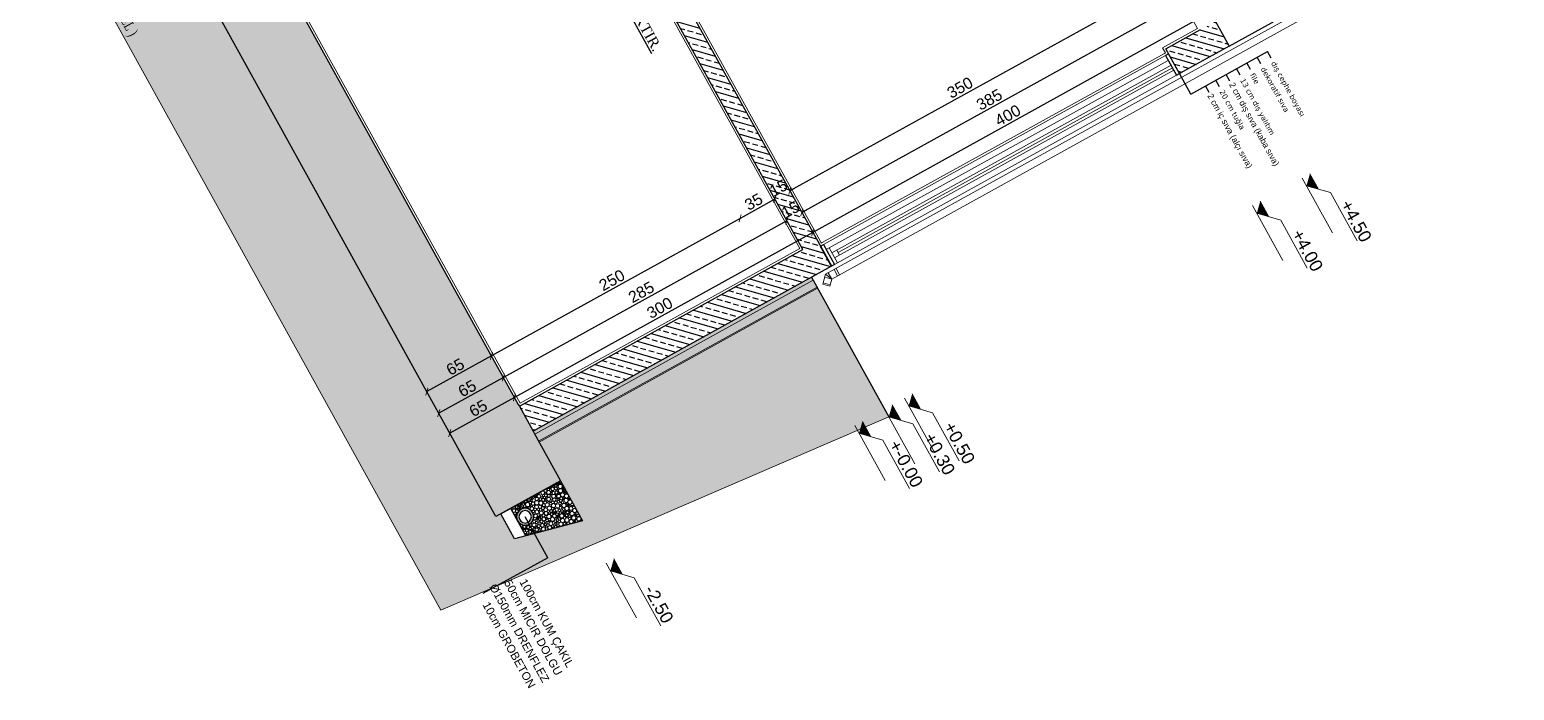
# Model space of a CAD drawing. Header units: millimetres. Extents: x 2232 to 85269, y -3593 to 5869.
# Drawn here: x 10451.2 to 10777.7, y -1839.3 to -1694 of the extents above; entities that cross this region are included whole.
import ezdxf

# ---------------------------------------------------------------- set-up
doc = ezdxf.new("R2010")
doc.units = ezdxf.units.MM
for name, color, linetype, lineweight in [('BOYA', 253, 'Continuous', 9), ('duvar', 232, 'Continuous', 30), ('FTA KAPI VE PENCERE', 141, 'Continuous', 9), ('Kesit Duvar', 7, 'Continuous', 35), ('Kiris', 7, 'Continuous', 30), ('sıva dış', 30, 'Continuous', 9), ('sıva iç', 21, 'Continuous', 0), ('T', 145, 'Continuous', 5), ('tefrıs', 34, 'Continuous', 15), ('yalıtım', 107, 'Continuous', 0), ('yazı', 11, 'Continuous', 20), ('ölçü iç', 170, 'Continuous', 9), ('ÖLÇÜ İÇ', 7, 'Continuous', 9)]:
    doc.layers.add(name, color=color, linetype=linetype, lineweight=lineweight)
for name, color, linetype in [('Standart', 7, 'Continuous'), ('TF', 6, 'Continuous'), ('Yazi', 7, 'Continuous')]:
    doc.layers.add(name, color=color, linetype=linetype)
doc.styles.add('arial_1_18', font='arial.ttf', dxfattribs={"height": 0.2})
doc.styles.add('OLCU', font='arial.ttf', dxfattribs={"height": 13})
doc.styles.get("Standard").update_dxf_attribs({"font": 'arial.ttf'})
doc.styles.add('Times roman', font='times.ttf')
doc.styles.add('UNIVCH', font='times.ttf', dxfattribs={"width": 0.7})
doc.styles.add('verdana_1_34', font='verdana.ttf', dxfattribs={"height": 0.2})
doc.dimstyles.new('zulay iç ölçü', dxfattribs={"dimtxt": 10, "dimasz": 5, "dimexe": 0.18, "dimexo": 0, "dimgap": 2, "dimtad": 3, "dimdec": 0, "dimzin": 0, "dimdsep": 46, "dimtxsty": 'Standard', "dimblk": 'ARCHTICK', "dimcen": 0.09, "dimse1": 1, "dimse2": 1, "dimadec": 0, "dimazin": 0, "dimtfac": 1, "dimtdec": 0, "dimtix": 1, "dimtofl": 0, "dimtmove": 0, "dimatfit": 3, "dimldrblk": 'ARCHTICK', "dimfxl": 1, "dimtolj": 1, "dimtzin": 0, "dimarcsym": 0})
pattern_1 = [(45, (0, 0), (-7.071068, 7.071068), []), (45, (7.071, 0), (-7.071068, 7.071068), [5, -2.5])]

# ---------------------------------------------------------------- blocks, each defined once
blk = doc.blocks.new('TYUYT')
at = {"layer": 'tefrıs'}
for p, q in [((970084.3, -353965.2), (970084.3, -355214.3, 0)), ((970090.7, -353968), (970090.7, -355211.6, 0)), ((970090.7, -355203.7, 0), (970084.3, -355203.7, 0)), ((970090.7, -355205.7, 0), (970084.3, -355205.7, 0)), ((970090.7, -355211.6, 0), (970084.3, -355211.6, 0)), ((970090.7, -355211.6, 0), (970084.3, -355214.3, 0)), ((970090.8, -355220.6, 0), (970084.3, -355214.3, 0)), ((970090.7, -355211.6, 0), (970086.2, -355216.2, 0)), ((970094.5, -355215.3, 0), (970090, -355219.8, 0)), ((970095.3, -355216.1, 0), (970090.7, -355211.6, 0)), ((970095.3, -355216.1, 0), (970090.8, -355220.6, 0))]:
    blk.add_line(p, q, dxfattribs=at)
blk = doc.blocks.new('dsafsdfd')
at = {"layer": 'yazı'}
blk.add_hatch(color=256, dxfattribs=at).paths.add_polyline_path([(0, 4.89), (-9.78, 4.89), (-4.89, 0)])
for p, q in [((-45.23, 9.78), (-14.67, 9.78)), ((-14.67, 9.78), (-4.89, 0)), ((-34.77, 0), (0, 0)), ((-9.78, 4.89), (0, 4.89))]:
    blk.add_line(p, q, dxfattribs=at)
blk = doc.blocks.new('IDE1091Entity85')
at = {"layer": 'Standart', "linetype": 'Continuous', "lineweight": -3}
h = blk.add_hatch(dxfattribs=at)
h.set_pattern_fill('ANSI33', color=171, scale=40, style=0)
h.set_pattern_definition(pattern_1)
h.paths.add_polyline_path([(4705, 35), (4205, 35), (4205, 50), (4705, 50)])
blk = doc.blocks.new('IDE1091Entity91')
at = {"layer": 'Standart', "linetype": 'Continuous', "lineweight": -3}
h = blk.add_hatch(dxfattribs=at)
h.set_pattern_fill('ANSI33', color=171, scale=40, style=0)
h.set_pattern_definition(pattern_1)
h.paths.add_polyline_path([(4730, -250), (4705, -250), (4705, 50), (4730, 50)])
blk = doc.blocks.new('IDE1091Entity92')
at = {"layer": 'Standart', "linetype": 'Continuous', "lineweight": -3}
h = blk.add_hatch(dxfattribs=at)
h.set_pattern_fill('ANSI33', color=171, scale=40, style=0)
h.set_pattern_definition(pattern_1)
h.paths.add_polyline_path([(4780, -315), (3270, -315), (3270, -250), (4780, -250)])
blk = doc.blocks.new('IDE1091Entity219')
at = {"layer": 'Standart', "color": 159, "linetype": 'Continuous', "lineweight": -3}
blk.add_lwpolyline([(4705, 35), (4205, 35)], dxfattribs=at)
blk = doc.blocks.new('IDE1091Entity220')
at = {"layer": 'Standart', "color": 159, "linetype": 'Continuous', "lineweight": -3}
blk.add_lwpolyline([(4205, 50), (4705, 50)], dxfattribs=at)
blk = doc.blocks.new('IDE1091Entity221')
at = {"layer": 'Standart', "color": 159, "linetype": 'Continuous', "lineweight": -3}
blk.add_lwpolyline([(4705, 50), (4730, 50)], dxfattribs=at)
blk = doc.blocks.new('IDE1091Entity235')
at = {"layer": 'Standart', "color": 159, "linetype": 'Continuous', "lineweight": -3}
blk.add_lwpolyline([(4705, -250), (4705, 35)], dxfattribs=at)
blk = doc.blocks.new('IDE1091Entity236')
at = {"layer": 'Standart', "color": 159, "linetype": 'Continuous', "lineweight": -3}
blk.add_lwpolyline([(4730, 50), (4730, -250)], dxfattribs=at)
blk = doc.blocks.new('IDE1091Entity249')
at = {"layer": 'Standart', "color": 159, "linetype": 'Continuous', "lineweight": -3}
blk.add_lwpolyline([(4780, -315), (3270, -315)], dxfattribs=at)
blk = doc.blocks.new('IDE1091Entity250')
at = {"layer": 'Standart', "color": 159, "linetype": 'Continuous', "lineweight": -3}
blk.add_lwpolyline([(4780, -250), (4780, -315)], dxfattribs=at)
blk = doc.blocks.new('IDE1091Entity252')
at = {"layer": 'Standart', "color": 159, "linetype": 'Continuous', "lineweight": -3}
blk.add_lwpolyline([(4705, -250), (4730, -250)], dxfattribs=at)
blk = doc.blocks.new('IDE1091Entity253')
at = {"layer": 'Standart', "color": 159, "linetype": 'Continuous', "lineweight": -3}
blk.add_lwpolyline([(4730, -250), (4732, -250)], dxfattribs=at)
blk = doc.blocks.new('IDE1091Entity360')
at = {"layer": 'Standart', "color": 159, "linetype": 'Continuous', "lineweight": -3}
blk.add_lwpolyline([(4205, -250), (4703, -250)], dxfattribs=at)
blk = doc.blocks.new('IDE1091Entity361')
at = {"layer": 'Standart', "color": 159, "linetype": 'Continuous', "lineweight": -3}
blk.add_lwpolyline([(4703, -250), (4705, -250)], dxfattribs=at)
blk = doc.blocks.new('IDE1091Entity362')
at = {"layer": 'Standart', "color": 159, "linetype": 'Continuous', "lineweight": -3}
blk.add_lwpolyline([(4732, -250), (4780, -250)], dxfattribs=at)
blk = doc.blocks.new('IDE1091Entity56')
at = {"layer": 'Standart', "linetype": 'Continuous', "lineweight": -3}
h = blk.add_hatch(dxfattribs=at)
h.set_pattern_fill('ANSI33', color=171, scale=40, style=0)
h.set_pattern_definition(pattern_1)
h.paths.add_polyline_path([(4730, 1300), (4705, 1300), (4705, 1350), (4730, 1350)])
blk = doc.blocks.new('IDE1091Entity143')
at = {"layer": 'Standart', "color": 159, "linetype": 'Continuous', "lineweight": -3}
blk.add_lwpolyline([(4705, 1300), (4705, 1335)], dxfattribs=at)
blk = doc.blocks.new('IDE1091Entity144')
at = {"layer": 'Standart', "color": 159, "linetype": 'Continuous', "lineweight": -3}
blk.add_lwpolyline([(4730, 1300), (4705, 1300)], dxfattribs=at)
blk = doc.blocks.new('tyutyu')
at = {"layer": 'Standart', "color": 159, "linetype": 'Continuous', "lineweight": -3}
blk.add_lwpolyline([(1030696.5, -397062), (1032156.5, -397062), (1032156.5, -397112)], dxfattribs=at)
at = {"layer": 'Standart'}
for name, p in [('IDE1091Entity56', (1027426.5, -398412)), ('IDE1091Entity143', (1027426.5, -398412)), ('IDE1091Entity144', (1027426.5, -398412)), ('IDE1091Entity85', (1027426.5, -397512)), ('IDE1091Entity220', (1027426.5, -397512)), ('IDE1091Entity91', (1027426.5, -397512)), ('IDE1091Entity221', (1027426.5, -397512)), ('IDE1091Entity236', (1027426.5, -397512)), ('IDE1091Entity219', (1027426.5, -397512)), ('IDE1091Entity235', (1027426.5, -397512)), ('IDE1091Entity92', (1027426.5, -397512)), ('IDE1091Entity360', (1027426.5, -397512)), ('IDE1091Entity361', (1027426.5, -397512)), ('IDE1091Entity252', (1027426.5, -397512)), ('IDE1091Entity253', (1027426.5, -397512)), ('IDE1091Entity362', (1027426.5, -397512)), ('IDE1091Entity250', (1027426.5, -397512)), ('IDE1091Entity249', (1027426.5, -397512))]:
    blk.add_blockref(name, p, dxfattribs=at)
blk = doc.blocks.new('DRENAJ-1')
at = {"layer": 'BOYA'}
h = blk.add_hatch(color=256, dxfattribs=at)
h.paths.add_polyline_path([(-20, 17.5, 1), (-5, 17.5, 0.018323), (-5, 18, -0.058046), (-5, 18.3, -0.012935), (-5, 18.3, 0.947928)])
h.paths.add_polyline_path([(-7, 17.5, -1), (-18, 17.5, -1)], flags=16)
at = {"layer": 'T'}
for centre, radius in [((-39.1, 59.4), 0.714), ((-39, 58.4), 0.432), ((-38.6, 56.4), 0.432), ((-37.1, 58), 1.78), ((-37.6, 55.1), 1.07), ((-37.8, 53.8), 0.432), ((-37.5, 52.8), 0.714), ((-35.8, 50.9), 1.78), ((-36.4, 53.5), 0.714), ((-36.1, 55.3), 0.432), ((-35.7, 56), 0.432), ((-34.1, 54.4), 1.78), ((-35.3, 59.6), 0.432), ((-34.8, 57), 0.714), ((-34, 58.8), 1.07), ((-33.5, 52.4), 0.432), ((-33.1, 57.3), 0.714), ((-31.9, 59), 1.07), ((-32.2, 56.4), 0.714), ((-32.1, 53.2), 0.432), ((-31.9, 54.2), 0.432), ((-31, 52.2), 1.07), ((-31, 57.3), 0.714), ((-29.9, 55), 1.78), ((-28.8, 58.2), 1.78), ((-29, 52), 0.714), ((-28.1, 53.6), 0.714), ((-27.7, 56.1), 0.714), ((-27.2, 52), 1.07), ((-27.4, 54.7), 0.714), ((-25.6, 56.4), 1.61), ((-26, 59), 1.07), ((-26, 53.6), 0.714), ((-23.8, 53.2), 1.78), ((-24.5, 59.6), 0.432), ((-24.4, 58.2), 0.432), ((-23.5, 57.3), 0.714), ((-23, 59), 1.07), ((-23.4, 55.7), 0.714), ((-22.1, 56.3), 0.714), ((-20.4, 58.2), 1.78), ((-21.4, 54.7), 0.714), ((-20.4, 52.2), 1.78), ((-20.2, 55.8), 0.714), ((-19.2, 54.5), 0.714), ((-17.4, 56.1), 1.78), ((-18.3, 59.4), 0.714), ((-17.7, 58.5), 0.714), ((-17.4, 52.6), 1.07), ((-16.6, 59.3), 0.714), ((-16.4, 58.1), 0.432), ((-15.4, 51.8), 1.07), ((-15.7, 53.8), 0.714), ((-14.2, 58.2), 1.78), ((-14.6, 55.3), 0.714), ((-13.7, 53.1), 1.25), ((-11.5, 55.6), 1.78), ((-11, 52.1), 1.61), ((-11.6, 58.2), 0.714), ((-11.7, 59.5), 0.432), ((-10.3, 59.2), 0.714), ((-9.8, 57.8), 0.714), ((-9.5, 54.5), 0.432), ((-8.8, 53.1), 0.714), ((-8.7, 59.3), 0.714), ((-8.9, 52), 0.432), ((-7.5, 55.8), 1.78), ((-8.5, 58.1), 0.432), ((-7.2, 52), 1.25), ((-7.3, 59.4), 0.432), ((-7.3, 53.6), 0.432), ((-7.2, 58.2), 0.432), ((-6.3, 58.7), 0.432), ((-6.3, 59.5), 0.432), ((-6.3, 57.8), 0.432), ((-5.8, 53.4), 0.714), ((-4.1, 57.5), 1.78), ((-5.1, 55), 0.714), ((-5.3, 59.5), 0.432), ((-3.8, 53.2), 1.25), ((-4.3, 59.6), 0.432), ((-3.3, 55.1), 0.714), ((-3.2, 59.6), 0.432), ((-2.4, 58.8), 0.432), ((-1.9, 54.3), 0.892), ((-2.3, 56), 0.432), ((-2.2, 52.5), 0.432), ((-2, 57.6), 0.432), ((-1.9, 59.6), 0.432), ((-1.8, 56.7), 0.432), ((-1.6, 58.6), 0.432), ((-1.4, 55.7), 0.432), ((-1.1, 52.5), 0.714), ((-0.8, 57.7), 0.714), ((-0.7, 59.3), 0.714), ((-0.8, 56.6), 0.432), ((-0.5, 54.8), 0.432), ((-0.4, 53.8), 0.432), ((-0.4, 55.9), 0.432), ((-35.8, 47.9), 1.07), ((-35.8, 46.2), 0.432), ((-34.7, 45), 1.07), ((-35.1, 43.6), 0.432), ((-33.5, 41.9), 1.78), ((-34.5, 39.9), 0.432), ((-32.8, 48.3), 1.78), ((-34.2, 46.5), 0.432), ((-33.1, 39.2), 1.07), ((-32.9, 51.1), 1.07), ((-33.2, 45.9), 0.432), ((-31.3, 44.8), 1.78), ((-31.3, 40), 0.892), ((-31, 50.3), 0.714), ((-30.7, 41.9), 1.07), ((-30.6, 49.2), 0.432), ((-30.1, 47.4), 1.07), ((-30.1, 40.3), 0.432), ((-30.1, 38.8), 0.432), ((-29.2, 50.1), 1.07), ((-28.9, 41.1), 1.07), ((-28.8, 39), 1.07), ((-28.8, 43), 1.07), ((-29.1, 44.6), 0.432), ((-28.9, 48.6), 0.432), ((-27.4, 46.1), 1.78), ((-27.7, 48.8), 0.714), ((-27.3, 50.3), 0.714), ((-27.1, 40.2), 0.892), ((-26.1, 37.5), 1.78), ((-27, 41.8), 0.432), ((-26.9, 43.8), 0.432), ((-26.6, 43.1), 0.432), ((-26.2, 41.8), 0.432), ((-25.7, 49.8), 0.714), ((-25.7, 48.2), 0.714), ((-25.8, 43.4), 0.432), ((-25.8, 44.6), 0.432), ((-25.4, 51.2), 0.714), ((-24.4, 40.4), 1.61), ((-25.4, 42.5), 0.432), ((-24.6, 46.2), 1.07), ((-24.9, 44.8), 0.432), ((-24.2, 43.2), 1.07), ((-23.7, 48.3), 1.07), ((-23.2, 50.4), 1.07), ((-23, 44.8), 1.07), ((-22.9, 42), 0.432), ((-22.2, 46.6), 1.07), ((-22.6, 43.2), 0.432), ((-21.8, 39), 1.07), ((-22.3, 40.5), 0.432), ((-21.9, 41.4), 0.432), ((-21.7, 42.8), 0.432), ((-20.5, 44.9), 1.43), ((-20.7, 48.5), 1.25), ((-21.5, 40.7), 0.432), ((-20.2, 42.5), 1.07), ((-20.7, 40.2), 0.432), ((-20.5, 40.9), 0.432), ((-20.4, 39.1), 0.432), ((-19.2, 40), 1.07), ((-19, 49.8), 0.714), ((-18, 47.1), 1.78), ((-18.4, 44.5), 0.714), ((-18.1, 42.1), 1.07), ((-17.2, 50.1), 1.07), ((-16.2, 39.8), 1.78), ((-16, 44.1), 1.78), ((-15.1, 49.5), 1.07), ((-14.6, 47.2), 1.07), ((-12.8, 39.6), 1.78), ((-13.7, 50.7), 0.714), ((-13.2, 45), 1.07), ((-13.2, 42.7), 1.07), ((-12.9, 49.2), 0.892), ((-12.9, 51.6), 0.432), ((-11.7, 47.2), 1.43), ((-12.5, 50.8), 0.432), ((-11.9, 50.1), 0.432), ((-11.2, 44.2), 0.892), ((-10.9, 49.3), 0.714), ((-11.1, 42.7), 0.432), ((-10.4, 41.1), 0.714), ((-9.9, 39), 1.25), ((-9.9, 45.5), 0.892), ((-9, 43.1), 1.61), ((-8.8, 48.2), 1.61), ((-9.8, 50), 0.432), ((-9.1, 40.5), 0.714), ((-9, 50.8), 0.714), ((-8.3, 45.7), 0.892), ((-8, 50.2), 0.432), ((-7.6, 40.5), 0.714), ((-7.2, 38.5), 1.25), ((-6.4, 44.6), 1.25), ((-7, 41.9), 0.714), ((-6.9, 46.6), 0.714), ((-6.3, 49.5), 1.25), ((-5.9, 40.5), 0.892), ((-5.5, 47.6), 0.714), ((-5.7, 46.4), 0.432), ((-5, 42.6), 1.25), ((-5.1, 51.3), 0.892), ((-4.6, 38.8), 0.892), ((-3.7, 45.9), 1.61), ((-4.4, 48.4), 0.714), ((-4.5, 49.7), 0.432), ((-3.9, 40.6), 0.892), ((-2.8, 50.6), 1.43), ((-3, 43.2), 0.714), ((-2.8, 48.3), 0.892), ((-1.6, 41.2), 1.61), ((-1.3, 44.3), 1.25), ((-1.4, 38.9), 1.07), ((-1.5, 47.1), 0.892), ((-1.4, 48.8), 0.432), ((-1, 49.9), 0.432), ((-0.7, 50.8), 0.432), ((-0.6, 49.1), 0.432), ((-0.6, 48.1), 0.432), ((-34, 38.1), 0.432), ((-33.1, 36.7), 1.07), ((-33.1, 35.1), 0.714), ((-32.6, 33.6), 0.432), ((-31.2, 31.8), 1.61), ((-31.4, 34.7), 1.07), ((-31.3, 38.1), 0.892), ((-31.1, 28.9), 1.07), ((-31.2, 36.7), 0.892), ((-29.8, 26.3), 1.61), ((-29.3, 36.8), 1.07), ((-28.7, 34.5), 1.61), ((-29.2, 29.6), 0.892), ((-28.7, 31.5), 1.07), ((-28.5, 28.4), 0.892), ((-27.1, 30), 0.892), ((-26.4, 27.1), 1.61), ((-26.8, 32.6), 1.07), ((-26.2, 31), 0.892), ((-26.5, 35.2), 0.432), ((-26.3, 34.3), 0.432), ((-25.1, 35), 1.07), ((-25.6, 33.8), 0.432), ((-24.8, 29.3), 1.07), ((-24.7, 32.9), 1.07), ((-24.6, 30.8), 0.892), ((-24.2, 26), 0.892), ((-23.9, 38.3), 0.432), ((-23, 28), 1.25), ((-22.4, 36), 1.78), ((-23.7, 34.1), 0.432), ((-22.2, 31), 1.61), ((-23.3, 38.7), 0.432), ((-22.9, 33.1), 0.714), ((-21.2, 25.6), 1.07), ((-21, 33.5), 0.892), ((-21.2, 28.8), 0.714), ((-20.5, 27.4), 0.892), ((-19.9, 37.8), 0.892), ((-19.9, 29.9), 0.892), ((-19.2, 32.2), 1.25), ((-18.8, 35.1), 1.61), ((-19.7, 28.7), 0.432), ((-19.7, 26.5), 0.432), ((-19.3, 28), 0.432), ((-18.1, 37.8), 1.07), ((-18.7, 28.5), 0.432), ((-18.3, 30.3), 0.714), ((-18.5, 27), 0.432), ((-18.6, 25.9), 0.432), ((-18.1, 29.1), 0.432), ((-18.1, 27.8), 0.432), ((-17.8, 33.4), 0.432), ((-16.4, 31.6), 1.61), ((-16.4, 25.9), 1.61), ((-16.8, 28.6), 1.07), ((-15.8, 36.3), 1.61), ((-16.6, 34), 0.714), ((-15.1, 33.9), 0.714), ((-13.8, 28.6), 1.61), ((-14.2, 30.7), 0.714), ((-13.8, 32.5), 1.07), ((-13.7, 26), 0.892), ((-13.3, 34.8), 1.25), ((-13.5, 37.2), 0.714), ((-12.4, 30.9), 1.07), ((-11.9, 26.1), 1.07), ((-11.4, 36.8), 1.25), ((-11.2, 33.2), 1.43), ((-11.1, 28.4), 1.07), ((-11.3, 35.1), 0.432), ((-9.7, 30.5), 1.61), ((-9.2, 26.2), 1.61), ((-8.6, 35.4), 1.78), ((-9.1, 32.8), 0.714), ((-8.1, 28.5), 0.892), ((-6.6, 32.4), 1.78), ((-7.6, 30), 0.432), ((-6.9, 27.3), 0.714), ((-5.7, 29.2), 1.43), ((-6.4, 25.8), 0.432), ((-5.9, 34.9), 0.714), ((-5.4, 36.7), 1.07), ((-5.5, 26.9), 0.714), ((-4.2, 24.6), 1.78), ((-3.8, 34), 1.43), ((-3.6, 31.1), 1.43), ((-3.8, 27.5), 1.07), ((-2.7, 36.9), 1.61), ((-3.8, 29.1), 0.432), ((-2.6, 29.1), 0.714), ((-2.7, 26.3), 0.432), ((-2.3, 26), 0.432), ((-1.3, 27.5), 1.07), ((-1.9, 33.7), 0.432), ((-1.8, 34.9), 0.432), ((-1, 32), 0.714), ((-0.9, 29.6), 0.714), ((-1, 35.7), 0.432), ((-0.9, 30.8), 0.432), ((-0.9, 25.9), 0.432), ((-0.7, 34.3), 0.432), ((-0.8, 33.3), 0.432), ((-0.5, 37.2), 0.432), ((-30.2, 23.9), 0.714), ((-29.6, 21.5), 0.714), ((-28.9, 22.9), 0.892), ((-29.1, 19.7), 0.714), ((-29.1, 18.3), 0.432), ((-28.8, 17.1), 0.432), ((-27.4, 21), 1.43), ((-28.3, 15.4), 0.432), ((-27.9, 18.8), 0.714), ((-28.1, 17.7), 0.432), ((-27.8, 16.5), 0.714), ((-27.5, 24.8), 0.892), ((-27.9, 14.6), 0.432), ((-27.5, 13.5), 0.714), ((-27.3, 23.1), 0.714), ((-26.3, 15.1), 1.25), ((-26.7, 17.7), 0.714), ((-26, 12.6), 0.892), ((-25.9, 19.2), 0.892), ((-25.5, 24.1), 1.25), ((-25.5, 22), 0.714), ((-25.3, 17.1), 0.714), ((-25.4, 20.6), 0.432), ((-23.9, 13), 1.25), ((-24.4, 15), 0.714), ((-23.9, 18.4), 1.07), ((-24.4, 21.9), 0.432), ((-24.4, 20), 0.432), ((-23.8, 16.5), 0.892), ((-23.7, 23.2), 0.892), ((-22.6, 20.9), 1.61), ((-22.9, 24.8), 0.892), ((-22.9, 14.4), 0.432), ((-22.5, 17.1), 0.432), ((-21.7, 15.5), 1.25), ((-21.8, 23.7), 0.892), ((-21.3, 18.1), 1.25), ((-21.8, 13.6), 0.432), ((-20.4, 20.5), 0.892), ((-20.9, 14.1), 0.432), ((-19.9, 22.5), 1.25), ((-19.8, 12.7), 1.25), ((-19.8, 24.7), 0.892), ((-20.3, 16.3), 0.432), ((-19.8, 14.9), 0.432), ((-18.2, 24.1), 1.07), ((-7.2, 24.4), 0.892), ((-6.7, 23.1), 0.432), ((-6, 22.3), 0.432), ((-5.5, 21.5), 0.432), ((-4.7, 13.6), 1.25), ((-5.3, 22.6), 0.432), ((-5, 20.3), 0.432), ((-4.1, 21.6), 1.07), ((-4.2, 18.3), 0.892), ((-4.5, 16.9), 0.432), ((-4.3, 15.8), 0.714), ((-4.4, 19.7), 0.432), ((-3.6, 17.1), 0.432), ((-2.9, 19.7), 0.892), ((-3.2, 15), 0.432), ((-2.8, 16.3), 0.714), ((-2.9, 22.7), 0.432), ((-2.6, 13.8), 0.714), ((-2.6, 17.6), 0.432), ((-2, 21.5), 0.892), ((-2.2, 23.5), 0.432), ((-2.2, 18.6), 0.432), ((-1.4, 15.1), 1.07), ((-1.8, 17), 0.432), ((-1.7, 25.7), 0.432), ((-1.2, 20.1), 0.892), ((-1.1, 24.6), 0.892), ((-1.6, 20.2), 0.432), ((-1.1, 12.9), 0.892), ((-1.5, 22.9), 0.432), ((-1, 18.3), 0.714), ((-0.8, 16.6), 0.432), ((-0.7, 23.3), 0.432), ((-0.6, 22.5), 0.432), ((-0.6, 21.5), 0.432), ((-27.4, 12), 0.432), ((-26.6, 10.9), 0.714), ((-24.8, 10.9), 0.892), ((-22.9, 11), 0.892), ((-22.1, 12.4), 0.432), ((-21.6, 11.4), 0.432), ((-20.6, 10.8), 0.714), ((-17.9, 10.9), 0.892), ((-7.4, 10.9), 0.714), ((-6.8, 12), 0.432), ((-6.2, 12.6), 0.432), ((-5.5, 11.2), 1.07), ((-3, 11.5), 1.43), ((-0.8, 10.9), 0.714)]:
    blk.add_circle(centre, radius, dxfattribs=at)
at = {"layer": 'TF'}
for p, q in [((-40, 60), (-25, 0)), ((-27.5, 10), (0, 10))]:
    blk.add_line(p, q, dxfattribs=at)
blk.add_lwpolyline([(-25, 0), (0, 0), (0, 60), (-40, 60)], dxfattribs=at)
for centre, radius in [((-12.5, 17.5), 7.5), ((-12.5, 17.5), 5.5), ((-21.6, 10.5), 0.432), ((-19.4, 10.5), 0.432), ((-16.6, 10.5), 0.432), ((-15.7, 10.5), 0.432), ((-8.8, 10.4), 0.432)]:
    blk.add_circle(centre, radius, dxfattribs=at)
blk = doc.blocks.new('SDFSDSDFDS')
at = {"layer": 'Yazi', "linetype": 'Continuous', "lineweight": -3}
blk.add_line((796426.5, -291449.6), (796426.5, -291514.9), dxfattribs=at)
blk.add_lwpolyline([(796426.5, -291449.6), (796385.4, -291449.6)], dxfattribs=at)
at = {"layer": 'BOYA', "ltscale": 0.14, "extrusion": (0, 0, -1), "zscale": -1}
blk.add_blockref('DRENAJ-1', (-796372.8, -291467.1), dxfattribs=at)
at = {"layer": 'Yazi', "style": 'OLCU'}
for s, p in [('100cm KUM ÇAKIL ', (796432.8, -291481.9)), ('50cm MICIR DOLGU', (796426.8, -291494.1)), ('%%C150mm DRENFLEZ ', (796423.8, -291507.1)), ('10cm GROBETON', (796434.7, -291520.1))]:
    blk.add_text(s, height=7.2, dxfattribs=at).set_placement(p)
blk = doc.blocks.new('_ArchTick')
at = {"color": 0, "linetype": 'ByBlock', "const_width": 0.15}
blk.add_lwpolyline([(-0.5, -0.5), (0.5, 0.5)], dxfattribs=at)
blk = doc.blocks.new('*D2453')
at = {"layer": 'Defpoints', "color": 0, "transparency": 16777216}
for p in [(661246.2, -128078.5), (661246.2, -128143.5), (661246.2, -128143.5)]:
    blk.add_point(p, dxfattribs=at)
at = {"layer": 'ÖLÇÜ İÇ', "color": 0, "lineweight": -2, "transparency": 16777216}
blk.add_line((661246.2, -128078.5), (661246.2, -128143.5), dxfattribs=at)
at = {"layer": 'ÖLÇÜ İÇ', "color": 0, "lineweight": -2, "transparency": 16777216, "xscale": 5, "yscale": 5, "zscale": 5}
for p, rotation in [((661246.2, -128078.5), 90), ((661246.2, -128143.5), 270)]:
    blk.add_blockref('_ArchTick', p, dxfattribs=dict(at, rotation=rotation))
at = {"layer": 'ÖLÇÜ İÇ', "color": 0, "transparency": 16777216, "insert": (661239.2, -128111), "char_height": 10, "attachment_point": 5, "rotation": 90}
blk.add_mtext('\\A1;65', dxfattribs=at)
blk = doc.blocks.new('*D2466')
at = {"layer": 'Defpoints', "color": 0, "transparency": 16777216}
for p in [(661177.2, -127428.5), (661187, -127778.5), (661204.5, -127778.5)]:
    blk.add_point(p, dxfattribs=at)
at = {"layer": 'ÖLÇÜ İÇ', "color": 0, "lineweight": -2, "transparency": 16777216}
blk.add_line((661204.5, -127428.5), (661204.5, -127778.5), dxfattribs=at)
at = {"layer": 'ÖLÇÜ İÇ', "color": 0, "lineweight": -2, "transparency": 16777216, "xscale": 5, "yscale": 5, "zscale": 5}
for p, rotation in [((661204.5, -127428.5), 90), ((661204.5, -127778.5), 270)]:
    blk.add_blockref('_ArchTick', p, dxfattribs=dict(at, rotation=rotation))
at = {"layer": 'ÖLÇÜ İÇ', "color": 0, "transparency": 16777216, "insert": (661197.5, -127603.5), "char_height": 10, "attachment_point": 5, "rotation": 90}
blk.add_mtext('\\A1;350', dxfattribs=at)
blk = doc.blocks.new('*D2467')
at = {"layer": 'Defpoints', "color": 0, "transparency": 16777216}
for p in [(661246.2, -127378.5), (661246.2, -127778.5), (661246.2, -127778.5)]:
    blk.add_point(p, dxfattribs=at)
at = {"layer": 'ÖLÇÜ İÇ', "color": 0, "lineweight": -2, "transparency": 16777216}
blk.add_line((661246.2, -127378.5), (661246.2, -127778.5), dxfattribs=at)
at = {"layer": 'ÖLÇÜ İÇ', "color": 0, "lineweight": -2, "transparency": 16777216, "xscale": 5, "yscale": 5, "zscale": 5}
for p, rotation in [((661246.2, -127378.5), 90), ((661246.2, -127778.5), 270)]:
    blk.add_blockref('_ArchTick', p, dxfattribs=dict(at, rotation=rotation))
at = {"layer": 'ÖLÇÜ İÇ', "color": 0, "transparency": 16777216, "insert": (661239.2, -127578.5), "char_height": 10, "attachment_point": 5, "rotation": 90}
blk.add_mtext('\\A1;400', dxfattribs=at)
blk = doc.blocks.new('*D2469')
at = {"layer": 'Defpoints', "color": 0, "transparency": 16777216}
for p in [(661178.9, -127393.5), (661226.2, -127778.5), (661226.2, -127778.5)]:
    blk.add_point(p, dxfattribs=at)
at = {"layer": 'ÖLÇÜ İÇ', "color": 0, "lineweight": -2, "transparency": 16777216}
blk.add_line((661226.2, -127393.5), (661226.2, -127778.5), dxfattribs=at)
at = {"layer": 'ÖLÇÜ İÇ', "color": 0, "lineweight": -2, "transparency": 16777216, "xscale": 5, "yscale": 5, "zscale": 5}
for p, rotation in [((661226.2, -127393.5), 90), ((661226.2, -127778.5), 270)]:
    blk.add_blockref('_ArchTick', p, dxfattribs=dict(at, rotation=rotation))
at = {"layer": 'ÖLÇÜ İÇ', "color": 0, "transparency": 16777216, "insert": (661219.2, -127586), "char_height": 10, "attachment_point": 5, "rotation": 90}
blk.add_mtext('\\A1;385', dxfattribs=at)
blk = doc.blocks.new('*D2470')
at = {"layer": 'Defpoints', "color": 0, "transparency": 16777216}
for p in [(661197.5, -127778.5), (661197.5, -127793.5), (661204.5, -127793.5)]:
    blk.add_point(p, dxfattribs=at)
at = {"layer": 'ÖLÇÜ İÇ', "color": 0, "lineweight": -2, "transparency": 16777216}
for p, q in [((661204.5, -127778.5), (661204.5, -127773.5)), ((661204.5, -127793.5), (661204.5, -127798.5))]:
    blk.add_line(p, q, dxfattribs=at)
at = {"layer": 'ÖLÇÜ İÇ', "color": 0, "lineweight": -2, "transparency": 16777216, "xscale": 5, "yscale": 5, "zscale": 5}
for p, rotation in [((661204.5, -127778.5), 270), ((661204.5, -127793.5), 90)]:
    blk.add_blockref('_ArchTick', p, dxfattribs=dict(at, rotation=rotation))
at = {"layer": 'ÖLÇÜ İÇ', "color": 0, "transparency": 16777216, "insert": (661197.5, -127786), "char_height": 10, "attachment_point": 5, "rotation": 90}
blk.add_mtext('\\A1;15', dxfattribs=at)
blk = doc.blocks.new('*D2477')
at = {"layer": 'Defpoints', "color": 0, "transparency": 16777216}
for p in [(661204.5, -128078.5), (661204.5, -128143.5), (661204.5, -128143.5)]:
    blk.add_point(p, dxfattribs=at)
at = {"layer": 'ÖLÇÜ İÇ', "color": 0, "lineweight": -2, "transparency": 16777216}
blk.add_line((661204.5, -128078.5), (661204.5, -128143.5), dxfattribs=at)
at = {"layer": 'ÖLÇÜ İÇ', "color": 0, "lineweight": -2, "transparency": 16777216, "xscale": 5, "yscale": 5, "zscale": 5}
for p, rotation in [((661204.5, -128078.5), 90), ((661204.5, -128143.5), 270)]:
    blk.add_blockref('_ArchTick', p, dxfattribs=dict(at, rotation=rotation))
at = {"layer": 'ÖLÇÜ İÇ', "color": 0, "transparency": 16777216, "insert": (661197.5, -128111), "char_height": 10, "attachment_point": 5, "rotation": 90}
blk.add_mtext('\\A1;65', dxfattribs=at)
blk = doc.blocks.new('*D2471')
at = {"layer": 'Defpoints', "color": 0, "transparency": 16777216}
for p in [(661197.5, -127793.5), (661177.2, -127828.5), (661204.5, -127828.5)]:
    blk.add_point(p, dxfattribs=at)
at = {"layer": 'ÖLÇÜ İÇ', "color": 0, "lineweight": -2, "transparency": 16777216}
blk.add_line((661204.5, -127793.5), (661204.5, -127828.5), dxfattribs=at)
at = {"layer": 'ÖLÇÜ İÇ', "color": 0, "lineweight": -2, "transparency": 16777216, "xscale": 5, "yscale": 5, "zscale": 5}
for p, rotation in [((661204.5, -127793.5), 90), ((661204.5, -127828.5), 270)]:
    blk.add_blockref('_ArchTick', p, dxfattribs=dict(at, rotation=rotation))
at = {"layer": 'ÖLÇÜ İÇ', "color": 0, "transparency": 16777216, "insert": (661197.5, -127811), "char_height": 10, "attachment_point": 5, "rotation": 90}
blk.add_mtext('\\A1;35', dxfattribs=at)
blk = doc.blocks.new('*D2472')
at = {"layer": 'Defpoints', "color": 0, "transparency": 16777216}
for p in [(661177.2, -127828.5), (661187, -128078.5), (661204.5, -128078.5)]:
    blk.add_point(p, dxfattribs=at)
at = {"layer": 'ÖLÇÜ İÇ', "color": 0, "lineweight": -2, "transparency": 16777216}
blk.add_line((661204.5, -127828.5), (661204.5, -128078.5), dxfattribs=at)
at = {"layer": 'ÖLÇÜ İÇ', "color": 0, "lineweight": -2, "transparency": 16777216, "xscale": 5, "yscale": 5, "zscale": 5}
for p, rotation in [((661204.5, -127828.5), 90), ((661204.5, -128078.5), 270)]:
    blk.add_blockref('_ArchTick', p, dxfattribs=dict(at, rotation=rotation))
at = {"layer": 'ÖLÇÜ İÇ', "color": 0, "transparency": 16777216, "insert": (661197.5, -127953.5), "char_height": 10, "attachment_point": 5, "rotation": 90}
blk.add_mtext('\\A1;250', dxfattribs=at)
blk = doc.blocks.new('*D2473')
at = {"layer": 'Defpoints', "color": 0, "transparency": 16777216}
for p in [(661246.2, -127778.5), (661246.2, -128078.5), (661246.2, -128078.5)]:
    blk.add_point(p, dxfattribs=at)
at = {"layer": 'ÖLÇÜ İÇ', "color": 0, "lineweight": -2, "transparency": 16777216}
blk.add_line((661246.2, -127778.5), (661246.2, -128078.5), dxfattribs=at)
at = {"layer": 'ÖLÇÜ İÇ', "color": 0, "lineweight": -2, "transparency": 16777216, "xscale": 5, "yscale": 5, "zscale": 5}
for p, rotation in [((661246.2, -127778.5), 90), ((661246.2, -128078.5), 270)]:
    blk.add_blockref('_ArchTick', p, dxfattribs=dict(at, rotation=rotation))
at = {"layer": 'ÖLÇÜ İÇ', "color": 0, "transparency": 16777216, "insert": (661239.2, -127928.5), "char_height": 10, "attachment_point": 5, "rotation": 90}
blk.add_mtext('\\A1;300', dxfattribs=at)
blk = doc.blocks.new('*D2474')
at = {"layer": 'Defpoints', "color": 0, "transparency": 16777216}
for p in [(661221, -127778.5), (661178.9, -127793.5), (661226.2, -127793.5)]:
    blk.add_point(p, dxfattribs=at)
at = {"layer": 'ÖLÇÜ İÇ', "color": 0, "lineweight": -2, "transparency": 16777216}
for p, q in [((661226.2, -127778.5), (661226.2, -127773.5)), ((661226.2, -127793.5), (661226.2, -127798.5))]:
    blk.add_line(p, q, dxfattribs=at)
at = {"layer": 'ÖLÇÜ İÇ', "color": 0, "lineweight": -2, "transparency": 16777216, "xscale": 5, "yscale": 5, "zscale": 5}
for p, rotation in [((661226.2, -127778.5), 270), ((661226.2, -127793.5), 90)]:
    blk.add_blockref('_ArchTick', p, dxfattribs=dict(at, rotation=rotation))
at = {"layer": 'ÖLÇÜ İÇ', "color": 0, "transparency": 16777216, "insert": (661219.2, -127786), "char_height": 10, "attachment_point": 5, "rotation": 90}
blk.add_mtext('\\A1;15', dxfattribs=at)
blk = doc.blocks.new('*D2475')
at = {"layer": 'Defpoints', "color": 0, "transparency": 16777216}
for p in [(661178.9, -127793.5), (661226.2, -128078.5), (661226.2, -128078.5)]:
    blk.add_point(p, dxfattribs=at)
at = {"layer": 'ÖLÇÜ İÇ', "color": 0, "lineweight": -2, "transparency": 16777216}
blk.add_line((661226.2, -127793.5), (661226.2, -128078.5), dxfattribs=at)
at = {"layer": 'ÖLÇÜ İÇ', "color": 0, "lineweight": -2, "transparency": 16777216, "xscale": 5, "yscale": 5, "zscale": 5}
for p, rotation in [((661226.2, -127793.5), 90), ((661226.2, -128078.5), 270)]:
    blk.add_blockref('_ArchTick', p, dxfattribs=dict(at, rotation=rotation))
at = {"layer": 'ÖLÇÜ İÇ', "color": 0, "transparency": 16777216, "insert": (661219.2, -127936), "char_height": 10, "attachment_point": 5, "rotation": 90}
blk.add_mtext('\\A1;285', dxfattribs=at)
blk = doc.blocks.new('*D2476')
at = {"layer": 'Defpoints', "color": 0, "transparency": 16777216}
for p in [(661226.2, -128078.5), (661226.2, -128143.5), (661226.2, -128143.5)]:
    blk.add_point(p, dxfattribs=at)
at = {"layer": 'ÖLÇÜ İÇ', "color": 0, "lineweight": -2, "transparency": 16777216}
blk.add_line((661226.2, -128078.5), (661226.2, -128143.5), dxfattribs=at)
at = {"layer": 'ÖLÇÜ İÇ', "color": 0, "lineweight": -2, "transparency": 16777216, "xscale": 5, "yscale": 5, "zscale": 5}
for p, rotation in [((661226.2, -128078.5), 90), ((661226.2, -128143.5), 270)]:
    blk.add_blockref('_ArchTick', p, dxfattribs=dict(at, rotation=rotation))
at = {"layer": 'ÖLÇÜ İÇ', "color": 0, "transparency": 16777216, "insert": (661219.2, -128111), "char_height": 10, "attachment_point": 5, "rotation": 90}
blk.add_mtext('\\A1;65', dxfattribs=at)
blk = doc.blocks.new('Entity12993')
at = {"layer": 'Yazi', "color": 11, "linetype": 'Continuous', "lineweight": -3}
for points in [[(9699.1, 245.3), (9692.4, 245.3)], [(9692.4, 168.1), (9692.4, 245.3)], [(9699.1, 234.9), (9692.4, 234.9)], [(9699.1, 224.6), (9692.4, 224.6)], [(9699.1, 214.2), (9692.4, 214.2)], [(9699.1, 203.8), (9692.4, 203.8)], [(9699.1, 193.4), (9692.4, 193.4)], [(9699.1, 183), (9692.4, 183)], [(9692.4, 168.1), (9671.9, 168.1)]]:
    blk.add_lwpolyline(points, dxfattribs=at)
for s, height, style, p in [('dış cephe boyası', 4.741, 'verdana_1_34', (9702.7, 242.9)), ('dekoratif sıva', 4.741, 'verdana_1_34', (9702.7, 232.5)), ('file', 4.74, 'verdana_1_34', (9702.8, 221.6)), ('13 cm dış yalıtım', 4.741, 'verdana_1_34', (9702.7, 211.8)), ('2 cm dış sıva (kaba sıva)', 5.333, 'arial_1_18', (9701.3, 201.5)), ('20 cm tuğla', 4.741, 'verdana_1_34', (9702.7, 191)), ('2 cm iç sıva (alçı sıva)', 5.333, 'arial_1_18', (9700.7, 180))]:
    blk.add_text(s, height=height, dxfattribs=dict(at, style=style)).set_placement(p)
blk = doc.blocks.new('DFGFDGHN')
at = {"layer": 'ÖLÇÜ İÇ'}
for base, p1, p2, picture, middle in [((661246.2, -127778.5), (661246.2, -127378.5), (661246.2, -127778.5), '*D2467', (661239.2, -127578.5)), ((661204.5, -127778.5), (661177.2, -127428.5), (661187, -127778.5), '*D2466', (661197.5, -127603.5)), ((661226.2, -127793.5), (661221, -127778.5), (661178.9, -127793.5), '*D2474', (661219.2, -127786)), ((661204.5, -127793.5), (661197.5, -127778.5), (661197.5, -127793.5), '*D2470', (661197.5, -127786)), ((661246.2, -128078.5), (661246.2, -127778.5), (661246.2, -128078.5), '*D2473', (661239.2, -127928.5)), ((661204.5, -127828.5), (661197.5, -127793.5), (661177.2, -127828.5), '*D2471', (661197.5, -127811)), ((661204.5, -128078.5), (661177.2, -127828.5), (661187, -128078.5), '*D2472', (661197.5, -127953.5)), ((661204.5, -128143.5), (661204.5, -128078.5), (661204.5, -128143.5), '*D2477', (661197.5, -128111)), ((661226.2, -128143.5), (661226.2, -128078.5), (661226.2, -128143.5), '*D2476', (661219.2, -128111)), ((661246.2, -128143.5), (661246.2, -128078.5), (661246.2, -128143.5), '*D2453', (661239.2, -128111))]:
    dim = blk.add_linear_dim(base=base, p1=p1, p2=p2, angle=90, dimstyle='zulay iç ölçü', dxfattribs=at)
    dim.commit()
    dim.dimension.update_dxf_attribs({"geometry": picture, "text_midpoint": middle})
for base, p1, p2, picture, middle in [((661226.2, -127778.5), (661178.9, -127393.5), (661226.2, -127778.5), '*D2469', (661219.2, -127586)), ((661226.2, -128078.5), (661178.9, -127793.5), (661226.2, -128078.5), '*D2475', (661219.2, -127936))]:
    dim = blk.add_linear_dim(base=base, p1=p1, p2=p2, angle=90, dimstyle='zulay iç ölçü', override={"dimtmove": 1}, dxfattribs=at)
    dim.commit()
    dim.dimension.update_dxf_attribs({"geometry": picture, "text_midpoint": middle})
blk = doc.blocks.new('TTRYRTY')
at = {"linetype": 'ByBlock', "ltscale": 50}
h = blk.add_hatch(dxfattribs=at)
h.set_pattern_fill('AR-CONC', color=252, scale=10, style=0)
h.set_pattern_definition([(50, (0, 0), (71.7260183, -6.2752135), [7.5, -82.5]), (355, (0, 0), (-13.8751334, 75.2192134), [6, -66]), (100.4514445, (5.98, -0.52), (57.8508847, 68.943999), [6.374019, -70.114211]), (46.1842, (0, 20), (106.724133, -16.551928), [11.25, -123.75]), (96.6356355, (8.89, 18.62), (93.4661946, 97.41186), [9.561034, -105.171376]), (351.184164, (0, 20), (93.4661945, 97.41186), [9, -99]), (21, (10, 15), (59.6907052, -40.261889), [7.5, -82.5]), (326, (10, 15), (24.331533, 72.5150045), [6, -66]), (71.451445, (14.974, 11.645), (84.0222377, 32.2531153), [6.374019, -70.114211]), (37.5, (0, 0), (1.21598553, 33.2893854), [0, -65.2, 0, -67, 0, -66.25]), (7.5, (0, 0), (26.3069537, 39.4411712), [0, -38.2, 0, -63.7, 0, -25.25]), (327.5, (-22.3, 0), (53.3822436, -2.2554872), [0, -25, 0, -78, 0, -103.5]), (317.5, (-32.3, 0), (58.318617, 10.0104982), [0, -32.5, 0, -51.8, 0, -73.5])])
h.paths.add_polyline_path([(1241684.9, -410783.1), (1241684.9, -410732), (1241660.6, -410732), (1241656.2, -410749.5), (1241631.2, -410749.5), (1241631.2, -410754.5), (1240121.2, -410754.5), (1240111.2, -410754.5), (1236801.2, -410754.5), (1236801.2, -410749.5), (1236776.2, -410749.5), (1236771.8, -410732), (1236749.6, -410732), (1236763.5, -410836.7), (1241679.6, -410836.7)])
h.paths.add_polyline_path([(1241721.6, -410409.5), (1241713.9, -410409.5), (1241581.2, -410409.5), (1241581.2, -410689.5), (1241583.2, -410689.5), (1241631.2, -410689.5), (1241671.2, -410689.5), (1241660.6, -410732), (1241684.9, -410732), (1241684.9, -410783.1)])
h.paths.add_polyline_path([(1236664.7, -410745.9), (1236918.1, -410745.9), (1236918.1, -410728.5), (1236664.7, -410728.5)], flags=9)
h.paths.add_polyline_path([(1241680.2, -410791.8), (1241784.2, -410791.8), (1241784.2, -410780.2), (1241680.2, -410780.2)], flags=9)
h.paths.add_polyline_path([(1241683.4, -410778.6), (1241781.5, -410778.6), (1241781.5, -410767.4), (1241683.4, -410767.4)], flags=9)
h.paths.add_polyline_path([(1236664.2, -410691.7), (1236897.7, -410691.7), (1236897.7, -410671.1), (1236664.2, -410671.1)], flags=9)
h.paths.add_polyline_path([(1236663.9, -410445.5), (1236880.9, -410445.5), (1236880.9, -410423.4), (1236663.9, -410423.4)], flags=9)
h.paths.add_polyline_path([(1236639.3, -410583.6), (1236934.3, -410583.6), (1236934.3, -410537), (1236639.3, -410537)], flags=9)
at = {"layer": 'duvar'}
blk.add_line((1241581.2, -409989.5), (1241581.2, -409739.5), dxfattribs=at)
for points in [[(1241581.2, -410042.5), (1241581.2, -410039.5), (1241561.2, -410039.5), (1241561.2, -410042.5)], [(1241581.2, -410386.5), (1241581.2, -410389.5), (1241561.2, -410389.5), (1241561.2, -410386.5)]]:
    blk.add_lwpolyline(points, close=True, dxfattribs=at)
at = {"layer": 'FTA KAPI VE PENCERE'}
for p, q in [((1241566.2, -410383.5), (1241566.2, -410042.5)), ((1241571.2, -410383.5), (1241571.2, -410042.5)), ((1241576.2, -410042.5), (1241571.2, -410042.5)), ((1241573.7, -410378.5), (1241573.7, -410042.5)), ((1241576.2, -410042.5), (1241576.2, -410383.5)), ((1241581.2, -410383.5), (1241566.2, -410383.5)), ((1241566.2, -410386.5), (1241566.2, -410383.5)), ((1241571.2, -410378.5), (1241576.2, -410378.5)), ((1241581.2, -410383.5), (1241581.2, -410386.5))]:
    blk.add_line(p, q, dxfattribs=at)
at = {"layer": 'Kesit Duvar'}
blk.add_line((1241561.2, -410389.5), (1241581.2, -410389.5), dxfattribs=at)
at = {"layer": 'Kiris'}
blk.add_lwpolyline([(1241581.2, -410389.5), (1241581.2, -410409.5), (1241721.6, -410409.5)], dxfattribs=at)
at = {"layer": 'sıva dış'}
blk.add_lwpolyline([(1241584.2, -410409.5), (1241584.2, -410689.5)], dxfattribs=at)
at = {"layer": 'sıva iç'}
for points in [[(1241559.2, -410042.5), (1241559.2, -410041.5), (1241554.2, -410041.5), (1241554.2, -410006.5), (1241058.2, -410006.5), (1241058.2, -410041.5), (1241029.2, -410041.5), (1241029.2, -410006.5), (1240608.2, -410006.5), (1240608.2, -410041.5), (1240579.2, -410041.5), (1240579.2, -410006.5), (1240148.2, -410006.5), (1240148.2, -410041.5), (1240143.2, -410041.5), (1240143.2, -410387.5), (1240146.2, -410387.5), (1240581.2, -410387.5), (1240606.2, -410387.5), (1241031.2, -410387.5), (1241056.2, -410387.5), (1241556.2, -410387.5), (1241559.2, -410387.5), (1241559.2, -410386.5)], [(1241554.2, -410406.5), (1241058.2, -410406.5), (1241058.2, -410441.5), (1241029.2, -410441.5), (1241029.2, -410406.5), (1240608.2, -410406.5), (1240608.2, -410441.5), (1240579.2, -410441.5), (1240579.2, -410406.5), (1240333.2, -410406.5), (1240333.2, -410687.5), (1240581.2, -410687.5), (1240606.2, -410687.5), (1241031.2, -410687.5), (1241056.2, -410687.5), (1241554.2, -410687.5)]]:
    blk.add_lwpolyline(points, close=True, dxfattribs=at)
for points in [[(1241561.2, -410389.5), (1241561.2, -410042.5), (1241581.2, -410042.5)], [(1241581.2, -410389.5), (1241581.2, -410042.5), (1241561.2, -410042.5)], [(1236710.7, -410439.5), (1236763.5, -410836.7), (1241679.6, -410836.7), (1241721.6, -410409.5)]]:
    blk.add_lwpolyline(points, dxfattribs=at)
at = {"layer": 'yalıtım'}
for points in [[(1241591.2, -410409.5), (1241591.2, -410689.5)], [(1241592.2, -410409.5), (1241592.2, -410689.5)]]:
    blk.add_lwpolyline(points, dxfattribs=at)
at = {"layer": 'duvar', "xscale": -1.584000000031665, "yscale": 1.584000000031665, "zscale": 1.584000000031665}
for p in [(1241713.9, -409989.5), (1241713.9, -410039.5), (1241713.9, -410389.5), (1241713.9, -410409.5), (1241713.9, -410439.5), (1241713.9, -410689.5)]:
    blk.add_blockref('dsafsdfd', p, dxfattribs=at)
at = {"layer": 'Kiris'}
for name, p in [('tyutyu', (209424.7, -12927.5)), ('TYUYT', (271500.6, -55183.2))]:
    blk.add_blockref(name, p, dxfattribs=at)
at = {"layer": 'Standart'}
blk.add_blockref('Entity12993', (1231909.3, -410207.6), dxfattribs=at)
at = {"layer": 'ölçü iç', "lineweight": 30}
blk.add_blockref('DFGFDGHN', (580301, -282611), dxfattribs=at)
at = {"layer": 'ÖLÇÜ İÇ'}
blk.add_blockref('SDFSDSDFDS', (445258.4, -119282.5), dxfattribs=at)
at = {"layer": 'Yazi', "style": 'Times roman'}
blk.add_text('%%UISI YALITIM YAPILACAKTIR.', height=8.996, dxfattribs=at).set_placement((1241156.3, -410435.6))
at = {"layer": 'Yazi', "insert": (1240956.2, -410835.3), "char_height": 6.998, "width": 238.54, "attachment_point": 7, "style": 'UNIVCH'}
blk.add_mtext('{\\H1.3x;TEMEL BETONU(RADYE TEMEL ) }', dxfattribs=at)
at = {"layer": 'yazı'}
for s, p in [('+4.50', (1241750.2, -409971.8)), ('+4.00', (1241752.1, -410021.8)), ('+0.50', (1241752.1, -410371.8)), ('+0.30', (1241752.1, -410391.8)), ('+-0.00', (1241742.8, -410421.8)), ('-2.50', (1241750.2, -410671.8))]:
    blk.add_text(s, height=11.14, dxfattribs=at).set_placement(p)
blk = doc.blocks.new('GGGGG')
at = {"layer": 'sıva iç', "rotation": 298.9508757840127}
blk.add_blockref('TTRYRTY', (914553.9, 843877.3), dxfattribs=at)

msp = doc.modelspace()

# ---------------------------------------------------------------- block references
at = {"layer": 'ÖLÇÜ İÇ', "xscale": 0.25, "yscale": 0.25, "zscale": 0.25}
msp.add_blockref('GGGGG', (-278484.47, 108554.7), dxfattribs=at)

doc.saveas('drawing.dxf')
